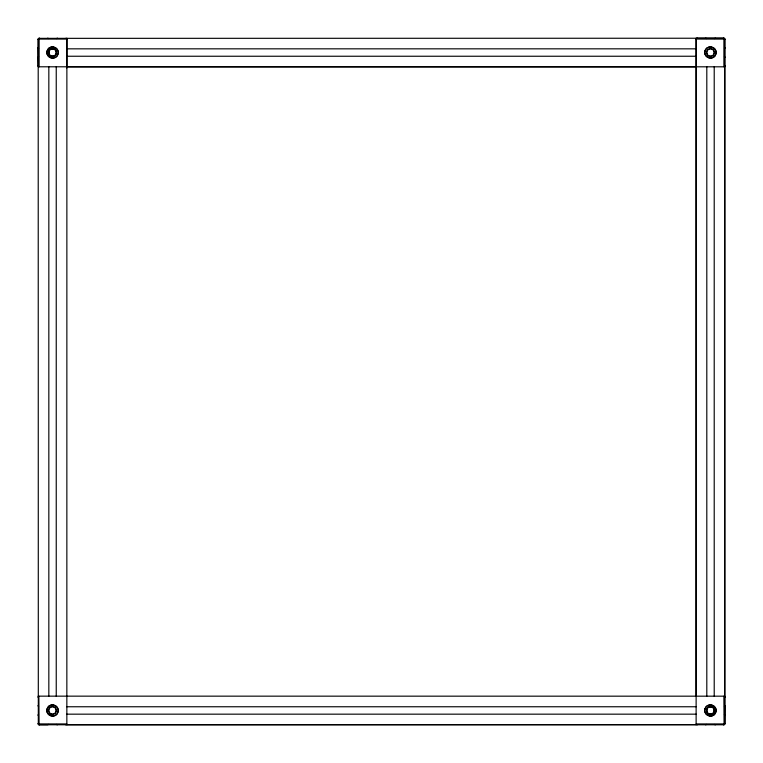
<?xml version="1.0" encoding="UTF-8"?>
<svg xmlns="http://www.w3.org/2000/svg" width="763" height="763" viewBox="0 0 763 763"><rect width="100%" height="100%" fill="white"/><g stroke="black" fill="none" stroke-linecap="round" stroke-linejoin="round"><path stroke-width="1.14" d="M724.774 705.565L724.621 724.106M706.786 710.219L706.824 711.164A3.72 3.72 0 0 0 710.181 714.197M38.245 39.476L38.379 38.894M38.198 697.42L38.36 696.772M724.64 66.228L724.802 65.58M724.612 706.176L724.802 705.565M38.388 56.824L38.274 47.764M38.341 714.769L38.169 715.379A1.221 1.221 0 0 1 38.532 714.511M724.659 48.231L724.831 47.621A1.221 1.221 0 0 1 724.469 48.489M38.312 724.068L38.198 39.075L39.466 38.217A1.221 1.221 0 0 0 38.284 39.123L38.274 66.82M723.534 724.783L724.726 723.925L724.688 38.932M66.848 723.944L38.15 723.906L39.008 724.764L723.944 724.783L724.802 723.925L724.85 39.094L723.896 38.198L696.152 38.198L696.123 724.783M696.199 66.829L38.56 66.791M696.123 696.171L696.152 38.379M38.923 38.35L723.992 38.236M723.868 696.18L724.077 724.65M66.801 66.82L724.802 66.81M57.473 38.217L57.473 38.236A1.221 1.221 0 0 0 56.605 38.598M52.79 48.832L51.846 48.861M52.256 56.204L53.2 56.166A3.72 3.72 0 0 0 56.214 52.781L56.176 51.836A3.72 3.72 0 0 0 52.771 48.803M710.258 56.224L711.202 56.195A3.72 3.72 0 0 0 714.206 52.809L714.178 51.865A3.72 3.72 0 0 0 710.792 48.851L709.848 48.889A3.72 3.72 0 0 0 706.786 52.275L706.872 53.219M710.744 706.796L709.8 706.834M710.21 714.168L711.154 714.139A3.72 3.72 0 0 0 714.158 710.754L714.13 709.8A3.72 3.72 0 0 0 710.715 706.776M38.198 39.075L66.877 39.075M696.152 39.056L724.85 39.094M66.829 48.832L696.199 48.832M66.829 56.243L696.199 56.243M38.169 696.152L724.802 696.18M38.856 696.199L39.104 724.802L38.169 723.524A1.221 1.221 0 0 0 39.085 724.707L47.535 724.736A1.221 1.221 0 0 0 48.403 724.383M66.801 706.757L696.171 706.757M66.801 714.168L696.171 714.168M696.123 723.925L724.802 723.925M66.753 724.736L696.171 724.592M723.562 38.264L724.144 38.388M65.923 38.274L65.923 38.274A1.221 1.221 0 0 1 66.467 38.589M697.43 724.764L697.077 724.726A1.221 1.221 0 0 1 696.533 724.411M724.64 56.872L724.802 57.483A1.221 1.221 0 0 0 724.44 56.615M724.612 696.81L724.802 697.42M38.579 56.567A1.221 1.221 0 0 0 38.226 57.435L38.388 66.19M38.36 706.128L38.198 705.517A1.221 1.221 0 0 0 38.56 706.385M724.783 39.161L724.831 39.476A1.221 1.221 0 0 0 723.915 38.293M724.774 697.42L724.736 697.105A1.221 1.221 0 0 0 724.421 696.562M38.264 65.895L38.226 65.58A1.221 1.221 0 0 0 38.579 66.438M48.842 52.246L48.87 53.2A3.72 3.72 0 0 0 52.237 56.224M56.128 709.781L56.166 710.725A3.72 3.72 0 0 1 53.152 714.111L52.208 714.149A3.72 3.72 0 0 1 48.822 711.135L48.794 710.191A3.72 3.72 0 0 1 51.75 706.805L52.742 706.776A3.72 3.72 0 0 1 56.109 709.752M723.896 38.198L723.896 66.801M714.216 66.81L714.216 696.18M706.805 66.81L706.805 696.18M66.877 67.964L66.877 38.217L66.848 724.802M56.243 66.829L56.243 696.199M48.832 66.829L48.832 696.199M39.132 38.217L39.132 66.82M39.008 723.906L39.008 724.764M38.608 48.441A1.221 1.221 0 0 1 38.245 47.573M47.602 38.217A1.221 1.221 0 0 1 48.47 38.57M55.899 54.478A3.92 3.92 0 0 1 54.459 55.909M53.515 56.3A3.92 3.92 0 0 1 51.493 56.3M50.539 55.909A3.92 3.92 0 0 1 49.729 49.748A3.92 3.92 0 0 1 55.899 50.558M56.29 51.502A3.92 3.92 0 0 1 56.29 53.534M714.597 38.617A1.221 1.221 0 0 1 715.465 38.264M705.603 38.236A1.221 1.221 0 0 1 706.471 38.598M724.764 65.933A1.221 1.221 0 0 1 724.449 66.486M696.6 38.598A1.221 1.221 0 0 1 697.458 38.236M724.392 714.559A1.221 1.221 0 0 1 724.755 715.427M57.397 724.764A1.221 1.221 0 0 1 56.529 724.402M66.4 724.402A1.221 1.221 0 0 1 65.542 724.764M38.236 697.067A1.221 1.221 0 0 1 38.551 696.514M706.395 724.402A1.221 1.221 0 0 1 705.527 724.764M715.398 724.783A1.221 1.221 0 0 1 714.53 724.43M724.716 723.877A1.221 1.221 0 0 1 723.849 724.745M724.736 705.88A1.221 1.221 0 0 1 724.421 706.433M708.465 707.091A3.92 3.92 0 0 0 708.465 713.882A3.92 3.92 0 0 0 714.349 710.487A3.92 3.92 0 0 0 708.465 707.091A3.92 3.92 0 0 0 707.101 708.522M712.461 707.091A3.92 3.92 0 0 1 713.271 713.252A3.92 3.92 0 0 1 707.101 712.442M706.71 711.497A3.92 3.92 0 0 1 706.71 709.466M709.485 706.7A3.92 3.92 0 0 1 711.507 706.7M706.738 710.219A3.72 3.72 0 0 1 709.752 706.834M710.229 56.252A3.72 3.72 0 0 1 706.843 53.248M48.794 52.246A3.72 3.72 0 0 1 51.798 48.861M47.115 51.054C44.969 57.998 56.414 61.059 58.036 53.982C60.172 47.039 48.727 43.968 47.115 51.054M47.087 709.037C44.95 715.98 56.395 719.042 58.007 711.965C60.153 705.022 48.708 701.95 47.087 709.037M704.993 51.035C702.847 57.978 714.292 61.05 715.913 53.963C718.05 47.02 706.605 43.958 704.993 51.035M704.964 709.018C702.828 715.961 714.273 719.032 715.885 711.946C718.031 705.002 706.586 701.941 704.964 709.018M49.805 55.289A3.92 3.92 0 0 0 56.357 53.534A3.92 3.92 0 0 0 51.56 48.727A3.92 3.92 0 0 0 49.805 55.289M707.683 55.27A3.92 3.92 0 0 0 714.235 53.515A3.92 3.92 0 0 0 709.437 48.718A3.92 3.92 0 0 0 707.683 55.27M50.492 713.853A3.92 3.92 0 0 0 56.376 710.458A3.92 3.92 0 0 0 50.492 707.063A3.92 3.92 0 0 0 50.492 713.853M48.555 714.492A5.646 5.646 0 0 0 58.007 711.965A5.646 5.646 0 0 0 51.083 705.041A5.646 5.646 0 0 0 48.555 714.492M707.597 715.379A5.646 5.646 0 0 0 716.075 710.487A5.646 5.646 0 0 0 707.597 705.594A5.646 5.646 0 0 0 707.597 715.379M48.574 56.51A5.646 5.646 0 0 0 58.036 53.982A5.646 5.646 0 0 0 51.111 47.058A5.646 5.646 0 0 0 48.574 56.51M706.452 56.5A5.646 5.646 0 0 0 715.913 53.963A5.646 5.646 0 0 0 708.989 47.039A5.646 5.646 0 0 0 706.452 56.5"/></g></svg>
